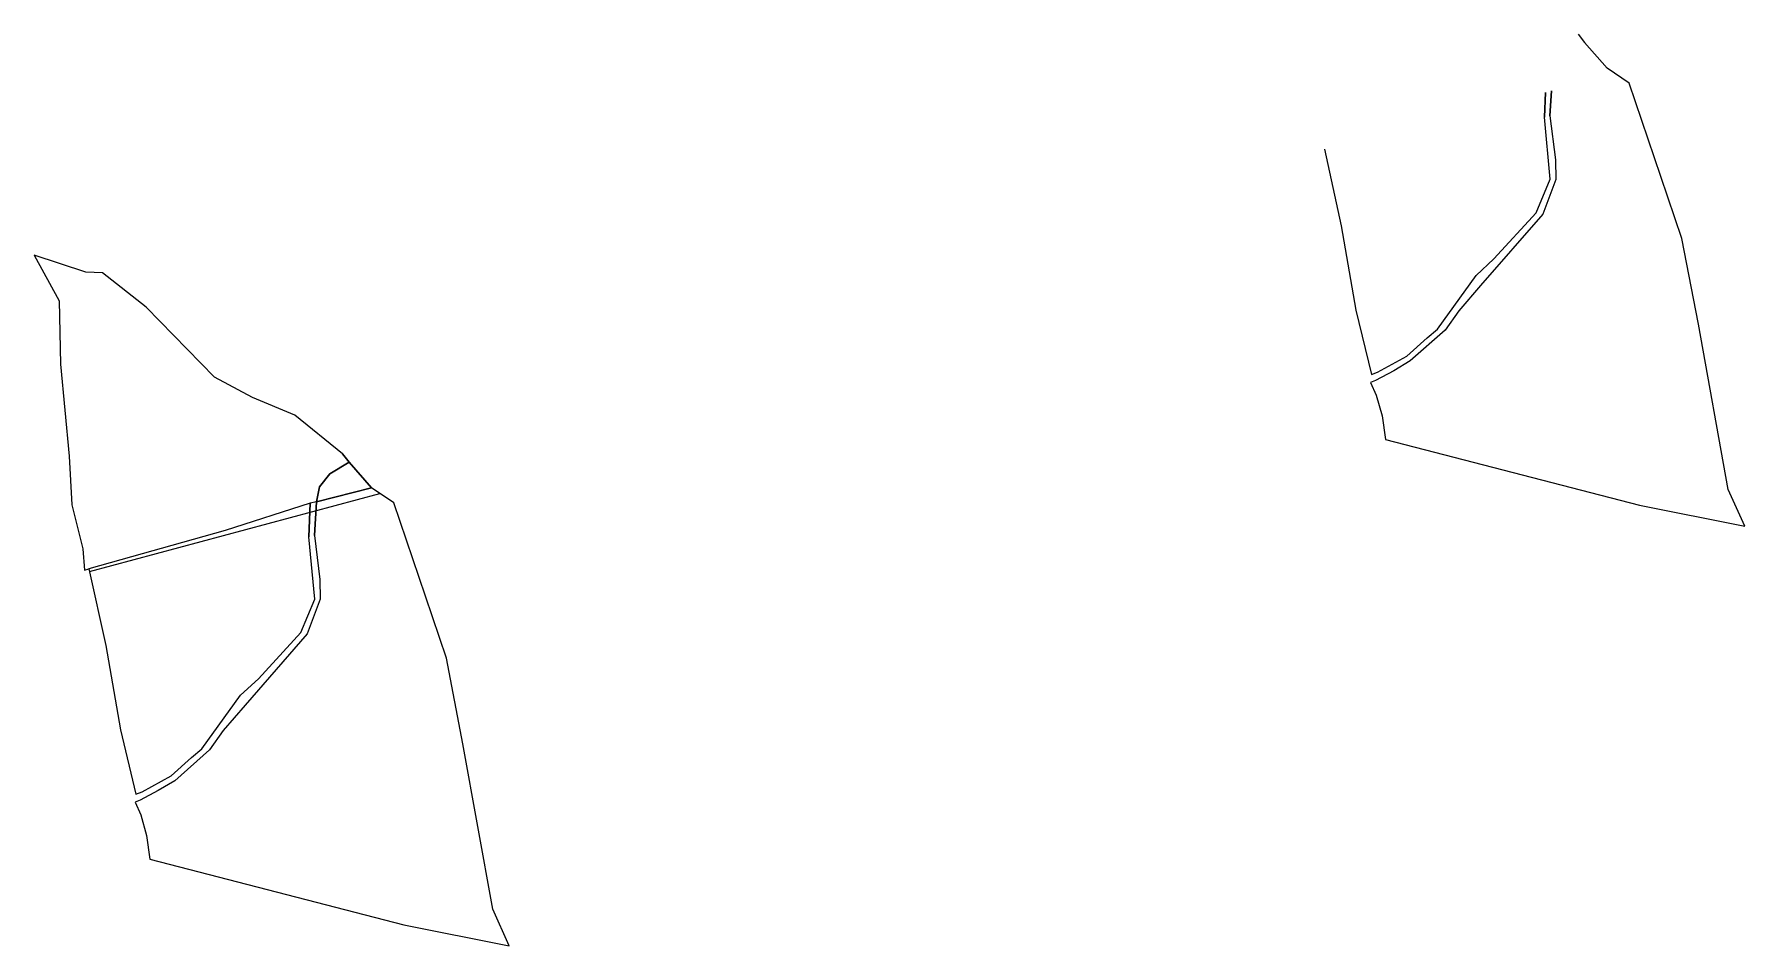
# Model space of a CAD drawing. Header units: metres. Extents: x 7507924 to 7509288, y 4690949 to 4691853.
# Drawn here: x 7508645 to 7509288, y 4690985 to 4691327 of the extents above; entities that cross this region are included whole.
import ezdxf

# ---------------------------------------------------------------- set-up
doc = ezdxf.new("R2010")
doc.units = ezdxf.units.M
for name, color, linetype, lineweight in [('parc e rregulluar', 1, 'Continuous', 0), ('parc fqinje', 251, 'Continuous', 0), ('Parc-Kojshi', 251, 'Continuous', 0)]:
    doc.layers.add(name, color=color, linetype=linetype, lineweight=lineweight)

msp = doc.modelspace()

# ---------------------------------------------------------------- linework, layer by layer
at = {"layer": 'parc e rregulluar', "flags": 128}
msp.add_lwpolyline([(7508742.993, 4691184.435), (7508727.183, 4691190.965), (7508712.833, 4691198.635), (7508687.134, 4691224.955), (7508670.815, 4691237.815), (7508664.515, 4691238.055), (7508645.125, 4691244.476), (7508654.534, 4691227.386), (7508654.963, 4691203.527), (7508658.222, 4691168.989), (7508659.202, 4691150.65), (7508663.421, 4691134.18), (7508664.071, 4691126.141), (7508665.673, 4691126.594), (7508665.881, 4691125.643), (7508774.937, 4691154.988), (7508771.812, 4691157.085), (7508763.402, 4691166.735), (7508760.922, 4691169.825)], close=True, dxfattribs=at)
at = {"layer": 'parc fqinje'}
for points in [[(7509225.047, 4691327.495), (7509227.527, 4691324.405)], [(7509227.527, 4691324.405), (7509235.937, 4691314.755)], [(7509212.804, 4691305.592), (7509212.436, 4691296.327)], [(7509214.496, 4691296.816), (7509215.084, 4691306.206)], [(7508760.922, 4691169.825), (7508763.402, 4691166.735)], [(7508756.222, 4691162.395), (7508763.402, 4691166.735)], [(7508763.402, 4691166.735), (7508771.812, 4691157.085)], [(7508751.162, 4691151.796), (7508752.272, 4691157.495)], [(7508751.162, 4691151.796), (7508771.812, 4691157.085)], [(7508752.272, 4691157.495), (7508756.222, 4691162.395)], [(7508748.812, 4691151.296), (7508748.311, 4691138.657)], [(7508751.162, 4691151.796), (7508748.812, 4691151.296)], [(7508750.371, 4691139.146), (7508751.162, 4691151.796)]]:
    msp.add_lwpolyline(points, dxfattribs=at)
at = {"layer": 'parc fqinje', "lineweight": -3, "flags": 128}
msp.add_lwpolyline([(7508763.402, 4691166.735), (7508756.222, 4691162.395), (7508752.272, 4691157.495), (7508751.162, 4691151.796), (7508771.812, 4691157.085)], close=True, dxfattribs=at)
at = {"layer": 'Parc-Kojshi', "flags": 128}
for points in [[(7509215.084, 4691306.206), (7509214.496, 4691296.816), (7509216.556, 4691280.297), (7509216.715, 4691272.867), (7509211.815, 4691259.898), (7509188.434, 4691233.07), (7509180.214, 4691223.581), (7509175.153, 4691216.312), (7509162.033, 4691204.733), (7509155.843, 4691201.043), (7509149.013, 4691197.354), (7509147.147, 4691196.665), (7509149.256, 4691191.872), (7509151.415, 4691184.154), (7509152.668, 4691175.239), (7509248.091, 4691150.558), (7509287.681, 4691142.7), (7509281.491, 4691156.46), (7509270.234, 4691218.618), (7509264.075, 4691250.776), (7509256.191, 4691274.043), (7509244.297, 4691309.145), (7509235.937, 4691314.755)], [(7509129.798, 4691284.263), (7509136.1, 4691255.495), (7509141.604, 4691223.784), (7509147.464, 4691199.66), (7509149.763, 4691200.513), (7509160.713, 4691206.543), (7509168.373, 4691213.472), (7509172.243, 4691216.662), (7509186.774, 4691236.87), (7509193.444, 4691243.05), (7509209.345, 4691260.338), (7509214.625, 4691272.977), (7509212.436, 4691296.327), (7509212.804, 4691305.592)]]:
    msp.add_lwpolyline(points, dxfattribs=at)
for points in [[(7508799.95, 4691093.106), (7508792.066, 4691116.373), (7508780.172, 4691151.475), (7508771.812, 4691157.085), (7508751.162, 4691151.796), (7508750.371, 4691139.146), (7508752.431, 4691122.627), (7508752.59, 4691115.197), (7508747.69, 4691102.228), (7508724.309, 4691075.4), (7508716.089, 4691065.911), (7508711.028, 4691058.642), (7508697.908, 4691047.063), (7508691.718, 4691043.373), (7508684.888, 4691039.684), (7508683.022, 4691038.995), (7508685.131, 4691034.202), (7508687.29, 4691026.484), (7508688.543, 4691017.569), (7508783.966, 4690992.888), (7508823.556, 4690985.03), (7508817.366, 4690998.79), (7508806.109, 4691060.948)], [(7508748.311, 4691138.657), (7508748.812, 4691151.296), (7508716.801, 4691141.038), (7508665.673, 4691126.593), (7508671.975, 4691097.825), (7508677.479, 4691066.114), (7508683.339, 4691041.99), (7508685.638, 4691042.843), (7508696.588, 4691048.873), (7508704.248, 4691055.802), (7508708.118, 4691058.992), (7508722.649, 4691079.2), (7508729.319, 4691085.38), (7508745.22, 4691102.668), (7508750.5, 4691115.307)]]:
    msp.add_lwpolyline(points, close=True, dxfattribs=at)

doc.saveas('drawing.dxf')
